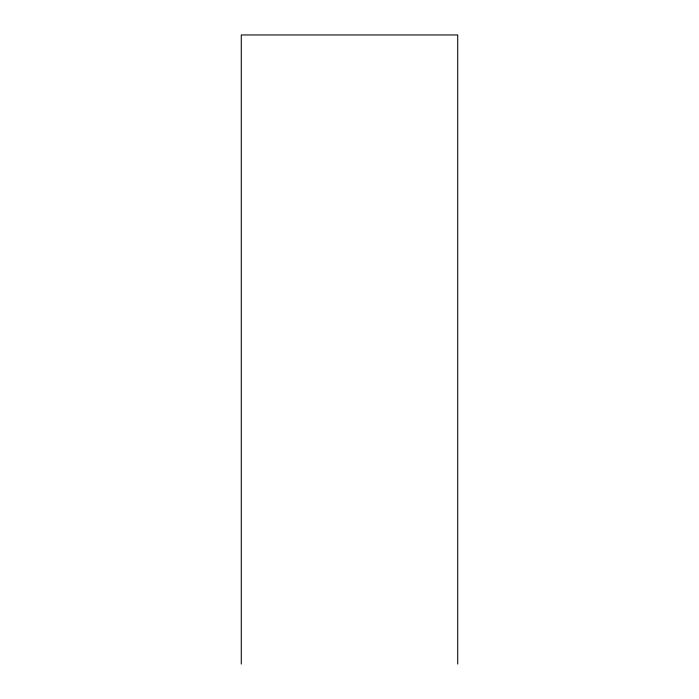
<?xml version="1.0" encoding="UTF-8"?>
<svg xmlns="http://www.w3.org/2000/svg" width="699" height="699" viewBox="0 0 699 699"><rect width="100%" height="100%" fill="white"/><g stroke="black" fill="none" stroke-linecap="round" stroke-linejoin="round"><path stroke-width="1.05" d="M457.714 664.05L457.714 34.95L241.286 34.95L241.286 664.05"/></g></svg>
